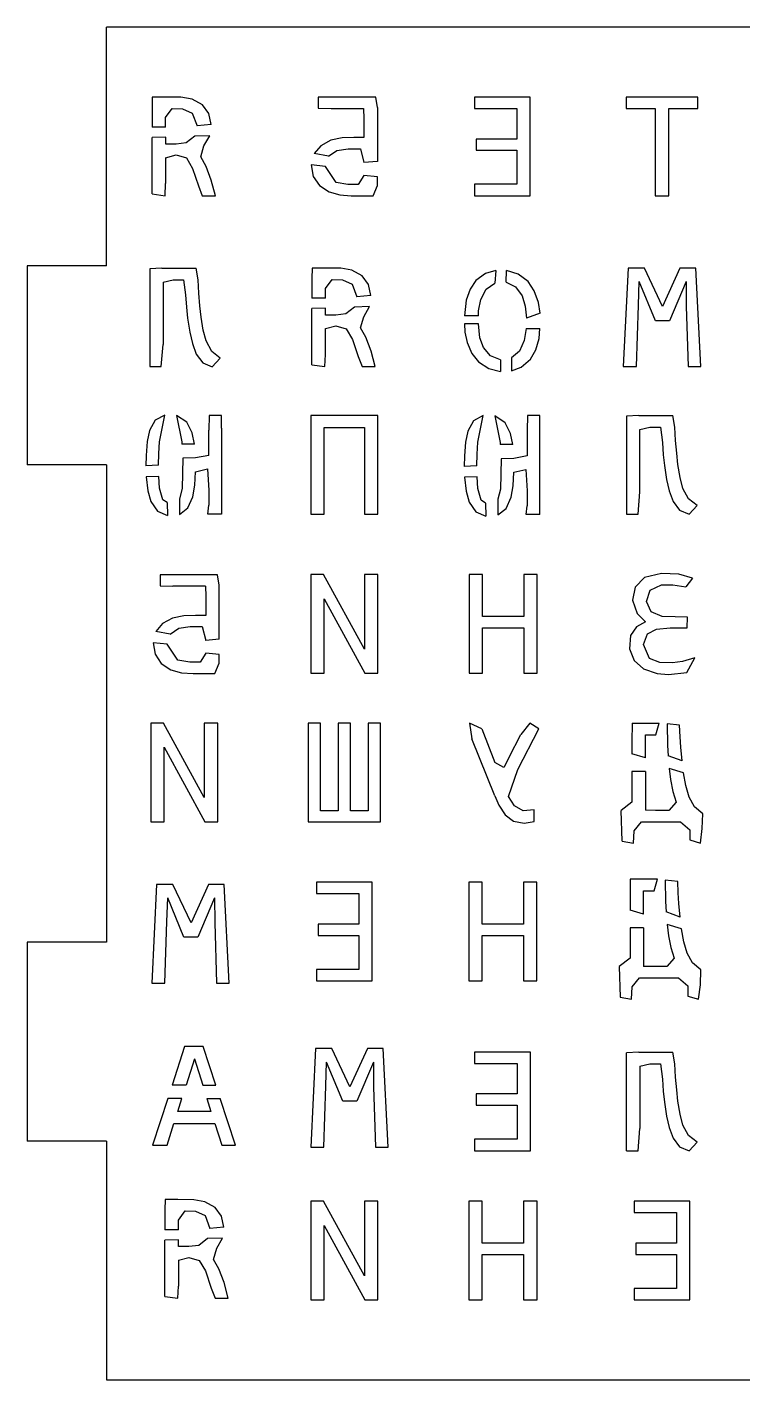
# Model space of a CAD drawing. Extents: x -84 to 82, y -85 to 13.
# Drawn here: x 10.95 to 28.95, y -84.73 to -50.73 of the extents above; entities that cross this region are included whole.
import ezdxf

# ---------------------------------------------------------------- set-up
doc = ezdxf.new("R2010")
doc.units = 0
doc.layers.get('0').update_dxf_attribs({"linetype": 'CONTINUOUS'})

msp = doc.modelspace()

# ---------------------------------------------------------------- linework, layer by layer
for p, q in [((44.947, -50.733), (12.947, -50.733)), ((12.947, -56.733), (12.947, -50.733)), ((14.094, -52.495), (14.091, -52.753)), ((14.417, -52.495), (14.094, -52.495)), ((14.816, -52.498), (14.417, -52.495)), ((15.095, -52.547), (14.816, -52.498)), ((15.358, -52.69), (15.095, -52.547)), ((15.514, -52.907), (15.358, -52.69)), ((18.268, -52.495), (18.268, -52.771)), ((19.713, -52.495), (18.268, -52.495)), ((19.755, -52.753), (19.713, -52.495)), ((22.195, -52.495), (22.195, -52.779)), ((23.601, -52.495), (22.195, -52.495)), ((23.601, -54.972), (23.601, -52.495)), ((26.009, -52.495), (26.009, -52.783)), ((27.814, -52.495), (26.009, -52.495)), ((27.814, -52.783), (27.814, -52.495)), ((14.091, -52.753), (14.091, -53.25)), ((14.432, -53.006), (14.599, -52.779)), ((14.432, -53.25), (14.432, -53.006)), ((14.599, -52.779), (14.858, -52.788)), ((14.858, -52.788), (15.102, -52.896)), ((15.102, -52.896), (15.221, -53.217)), ((15.573, -53.186), (15.514, -52.907)), ((18.268, -52.771), (18.592, -52.779)), ((18.592, -52.779), (19.41, -52.779)), ((19.41, -52.779), (19.418, -53.038)), ((19.418, -53.038), (19.418, -53.513)), ((19.755, -52.753), (19.755, -54.109)), ((22.195, -52.779), (23.264, -52.779)), ((23.264, -52.779), (23.264, -53.547)), ((26.009, -52.783), (26.742, -52.783)), ((26.742, -52.783), (26.742, -54.972)), ((27.082, -52.783), (27.814, -52.783)), ((27.082, -54.972), (27.082, -52.783)), ((14.432, -53.25), (14.091, -53.25)), ((15.573, -53.186), (15.221, -53.217)), ((14.434, -53.502), (14.091, -53.512)), ((14.091, -54.927), (14.091, -53.512)), ((14.436, -53.676), (14.434, -53.502)), ((14.693, -53.676), (14.436, -53.676)), ((14.945, -53.644), (14.693, -53.676)), ((15.162, -53.472), (14.945, -53.644)), ((15.543, -53.463), (15.162, -53.472)), ((15.313, -53.996), (15.396, -53.717)), ((15.396, -53.717), (15.543, -53.463)), ((18.33, -53.715), (18.166, -53.912)), ((18.585, -53.578), (18.33, -53.715)), ((18.867, -53.519), (18.585, -53.578)), ((19.16, -53.513), (18.867, -53.519)), ((19.418, -53.513), (19.16, -53.513)), ((22.237, -53.547), (22.237, -53.831)), ((23.264, -53.547), (22.237, -53.547)), ((14.432, -54.017), (14.693, -53.947)), ((14.432, -54.017), (14.432, -54.669)), ((14.693, -53.947), (14.954, -54.023)), ((14.954, -54.023), (15.108, -54.286)), ((15.45, -54.235), (15.313, -53.996)), ((18.525, -53.98), (18.166, -53.912)), ((18.525, -53.98), (18.738, -53.833)), ((18.738, -53.833), (19.025, -53.791)), ((19.025, -53.791), (19.33, -53.791)), ((19.33, -53.791), (19.418, -54.139)), ((22.237, -53.831), (23.264, -53.831)), ((23.264, -53.831), (23.264, -54.684)), ((15.108, -54.286), (15.258, -54.72)), ((15.578, -54.581), (15.45, -54.235)), ((18.45, -54.235), (18.094, -54.197)), ((18.094, -54.197), (18.144, -54.486)), ((18.719, -54.638), (18.45, -54.235)), ((19.755, -54.109), (19.418, -54.139)), ((14.418, -54.972), (14.432, -54.669)), ((15.258, -54.72), (15.352, -54.972)), ((15.683, -54.972), (15.578, -54.581)), ((18.144, -54.486), (18.299, -54.717)), ((18.299, -54.717), (18.543, -54.877)), ((19.015, -54.687), (18.719, -54.638)), ((19.276, -54.687), (19.015, -54.687)), ((19.418, -54.461), (19.276, -54.687)), ((19.755, -54.494), (19.418, -54.461)), ((19.646, -54.972), (19.755, -54.714)), ((19.755, -54.714), (19.755, -54.494)), ((22.195, -54.684), (22.195, -54.972)), ((23.264, -54.684), (22.195, -54.684)), ((14.091, -54.927), (14.418, -54.972)), ((15.352, -54.972), (15.683, -54.972)), ((18.543, -54.877), (18.809, -54.953)), ((18.809, -54.953), (19.098, -54.972)), ((19.098, -54.972), (19.646, -54.972)), ((22.195, -54.972), (23.601, -54.972)), ((26.742, -54.972), (27.082, -54.972)), ((10.947, -56.733), (10.947, -61.733)), ((12.947, -56.733), (10.947, -56.733)), ((14.339, -56.792), (14.034, -56.81)), ((14.034, -56.81), (14.034, -59.268)), ((14.339, -56.792), (15.198, -56.792)), ((14.371, -57.145), (14.619, -57.084)), ((14.619, -57.084), (14.884, -57.084)), ((14.884, -57.084), (14.935, -57.467)), ((15.247, -57.086), (15.198, -56.792)), ((15.268, -57.424), (15.247, -57.086)), ((18.112, -56.792), (18.109, -57.049)), ((18.109, -57.049), (18.109, -57.547)), ((18.435, -56.792), (18.112, -56.792)), ((18.834, -56.795), (18.435, -56.792)), ((18.45, -57.303), (18.617, -57.076)), ((18.617, -57.076), (18.876, -57.084)), ((19.113, -56.843), (18.834, -56.795)), ((18.876, -57.084), (19.12, -57.193)), ((19.376, -56.987), (19.113, -56.843)), ((19.532, -57.204), (19.376, -56.987)), ((22.229, -57.107), (22.085, -57.322)), ((22.478, -56.925), (22.229, -57.107)), ((22.733, -56.853), (22.478, -56.925)), ((22.733, -56.853), (22.707, -57.169)), ((22.995, -57.148), (23.004, -56.852)), ((23.297, -56.941), (23.004, -56.852)), ((23.545, -57.131), (23.297, -56.941)), ((26.059, -56.792), (25.939, -59.268)), ((26.469, -56.792), (26.059, -56.792)), ((26.926, -57.754), (26.469, -56.792)), ((27.364, -56.792), (26.926, -57.754)), ((27.763, -56.792), (27.364, -56.792)), ((27.884, -59.268), (27.763, -56.792)), ((14.371, -57.145), (14.371, -58.712)), ((15.294, -57.737), (15.268, -57.424)), ((18.45, -57.547), (18.45, -57.303)), ((19.12, -57.193), (19.239, -57.514)), ((19.591, -57.483), (19.532, -57.204)), ((22.085, -57.322), (21.99, -57.594)), ((22.357, -57.577), (22.493, -57.319)), ((22.493, -57.319), (22.707, -57.169)), ((22.995, -57.148), (23.232, -57.264)), ((23.232, -57.264), (23.393, -57.491)), ((23.698, -57.36), (23.545, -57.131)), ((23.805, -57.657), (23.698, -57.36)), ((26.318, -57.724), (26.339, -57.131)), ((26.749, -58.114), (26.339, -57.131)), ((27.515, -57.131), (27.101, -58.114)), ((27.515, -57.131), (27.523, -57.75)), ((14.935, -57.467), (14.957, -57.777)), ((14.957, -57.777), (14.985, -58.05)), ((15.325, -58.022), (15.294, -57.737)), ((18.45, -57.547), (18.109, -57.547)), ((18.452, -57.798), (18.109, -57.808)), ((18.454, -57.972), (18.452, -57.798)), ((19.18, -57.769), (18.963, -57.94)), ((19.561, -57.76), (19.18, -57.769)), ((19.591, -57.483), (19.239, -57.514)), ((19.414, -58.014), (19.561, -57.76)), ((21.99, -57.594), (21.948, -57.993)), ((22.3, -57.861), (22.357, -57.577)), ((23.393, -57.491), (23.472, -57.748)), ((23.472, -57.748), (23.504, -58.047)), ((23.847, -57.927), (23.805, -57.657)), ((26.269, -59.268), (26.318, -57.724)), ((27.523, -57.75), (27.566, -59.268)), ((14.985, -58.05), (15.038, -58.402)), ((15.378, -58.354), (15.325, -58.022)), ((18.109, -59.223), (18.109, -57.808)), ((18.711, -57.972), (18.454, -57.972)), ((18.963, -57.94), (18.711, -57.972)), ((19.331, -58.293), (19.414, -58.014)), ((22.294, -57.993), (21.948, -57.993)), ((22.294, -57.993), (22.3, -57.861)), ((23.847, -57.927), (23.504, -58.047)), ((27.101, -58.114), (26.749, -58.114)), ((15.038, -58.402), (15.103, -58.684)), ((15.448, -58.623), (15.378, -58.354)), ((18.45, -58.313), (18.711, -58.243)), ((18.45, -58.965), (18.45, -58.313)), ((18.711, -58.243), (18.972, -58.32)), ((18.972, -58.32), (19.126, -58.582)), ((19.468, -58.531), (19.331, -58.293)), ((21.942, -58.188), (21.955, -58.4)), ((22.294, -58.188), (21.942, -58.188)), ((21.955, -58.4), (22.009, -58.657)), ((22.332, -58.544), (22.294, -58.188)), ((23.497, -58.312), (23.449, -58.608)), ((23.497, -58.312), (23.844, -58.312)), ((23.819, -58.561), (23.844, -58.312)), ((14.322, -59.268), (14.371, -58.712)), ((15.103, -58.684), (15.203, -58.952)), ((15.594, -58.89), (15.448, -58.623)), ((19.126, -58.582), (19.276, -59.017)), ((19.596, -58.878), (19.468, -58.531)), ((22.009, -58.657), (22.129, -58.937)), ((22.422, -58.789), (22.332, -58.544)), ((22.596, -58.999), (22.422, -58.789)), ((23.449, -58.608), (23.327, -58.88)), ((23.737, -58.849), (23.819, -58.561)), ((15.203, -58.952), (15.367, -59.175)), ((15.805, -59.054), (15.594, -58.89)), ((15.605, -59.274), (15.805, -59.054)), ((18.436, -59.268), (18.45, -58.965)), ((19.276, -59.017), (19.37, -59.268)), ((19.701, -59.268), (19.596, -58.878)), ((22.129, -58.937), (22.294, -59.149)), ((22.294, -59.149), (22.554, -59.318)), ((22.848, -59.093), (22.596, -58.999)), ((22.848, -59.093), (22.854, -59.387)), ((23.327, -58.88), (23.128, -59.049)), ((23.128, -59.049), (23.131, -59.369)), ((23.374, -59.281), (23.606, -59.079)), ((23.606, -59.079), (23.737, -58.849)), ((14.034, -59.268), (14.322, -59.268)), ((15.367, -59.175), (15.605, -59.274)), ((18.109, -59.223), (18.436, -59.268)), ((19.37, -59.268), (19.701, -59.268)), ((22.554, -59.318), (22.854, -59.387)), ((23.131, -59.369), (23.374, -59.281)), ((25.939, -59.268), (26.269, -59.268)), ((27.566, -59.268), (27.884, -59.268)), ((14.412, -60.484), (14.169, -60.614)), ((14.278, -61.155), (14.412, -60.484)), ((14.707, -60.492), (14.837, -61.159)), ((14.966, -60.663), (14.707, -60.492)), ((15.527, -60.495), (15.52, -60.863)), ((15.837, -60.495), (15.527, -60.495)), ((15.834, -60.813), (15.837, -60.495)), ((19.768, -60.495), (18.081, -60.495)), ((18.081, -60.495), (18.081, -62.972)), ((19.768, -62.972), (19.768, -60.495)), ((22.416, -60.497), (22.172, -60.626)), ((22.281, -61.168), (22.416, -60.497)), ((22.97, -60.676), (22.711, -60.505)), ((22.711, -60.505), (22.84, -61.171)), ((23.532, -60.495), (23.523, -60.876)), ((23.841, -60.495), (23.532, -60.495)), ((23.837, -60.826), (23.841, -60.495)), ((26.326, -60.495), (26.021, -60.513)), ((26.021, -60.513), (26.021, -62.972)), ((26.326, -60.495), (27.185, -60.495)), ((27.234, -60.789), (27.185, -60.495)), ((14.169, -60.614), (14.022, -60.875)), ((15.099, -60.932), (14.966, -60.663)), ((15.834, -60.813), (15.834, -62.973)), ((18.418, -60.795), (19.432, -60.795)), ((18.418, -62.972), (18.418, -60.795)), ((19.432, -60.795), (19.432, -62.972)), ((22.172, -60.626), (22.026, -60.888)), ((23.102, -60.945), (22.97, -60.676)), ((23.837, -62.986), (23.837, -60.826)), ((26.358, -60.848), (26.606, -60.787)), ((26.358, -62.415), (26.358, -60.848)), ((26.606, -60.787), (26.871, -60.787)), ((26.871, -60.787), (26.922, -61.171)), ((27.255, -61.127), (27.234, -60.789)), ((13.964, -61.153), (13.94, -61.497)), ((14.022, -60.875), (13.964, -61.153)), ((14.257, -61.454), (14.278, -61.155)), ((14.837, -61.159), (14.841, -61.212)), ((15.157, -61.212), (15.099, -60.932)), ((15.52, -61.498), (15.52, -60.863)), ((21.968, -61.166), (21.944, -61.509)), ((22.026, -60.888), (21.968, -61.166)), ((22.261, -61.467), (22.281, -61.168)), ((22.84, -61.171), (22.845, -61.225)), ((23.16, -61.225), (23.102, -60.945)), ((23.523, -60.876), (23.523, -61.511)), ((26.922, -61.171), (26.944, -61.48)), ((27.281, -61.441), (27.255, -61.127)), ((13.94, -61.497), (13.936, -61.761)), ((14.252, -61.746), (14.257, -61.454)), ((15.157, -61.212), (14.841, -61.212)), ((15.52, -61.498), (15.183, -61.562)), ((21.944, -61.509), (21.94, -61.774)), ((22.256, -61.759), (22.261, -61.467)), ((23.16, -61.225), (22.845, -61.225)), ((23.523, -61.511), (23.187, -61.575)), ((26.944, -61.48), (26.972, -61.754)), ((27.312, -61.726), (27.281, -61.441)), ((12.947, -61.733), (10.947, -61.733)), ((12.947, -61.733), (12.947, -73.733)), ((14.252, -61.746), (13.936, -61.761)), ((14.865, -61.572), (14.843, -62.331)), ((15.183, -61.562), (14.865, -61.572)), ((15.182, -61.909), (15.481, -61.839)), ((15.481, -61.839), (15.52, -62.377)), ((22.256, -61.759), (21.94, -61.774)), ((22.869, -61.585), (22.847, -62.344)), ((23.187, -61.575), (22.869, -61.585)), ((23.186, -61.921), (23.485, -61.851)), ((23.485, -61.851), (23.523, -62.389)), ((26.972, -61.754), (27.025, -62.105)), ((27.365, -62.057), (27.312, -61.726)), ((14.257, -62.027), (13.944, -62.036)), ((13.944, -62.036), (13.982, -62.386)), ((14.28, -62.321), (14.257, -62.027)), ((15.163, -62.25), (15.182, -61.909)), ((22.261, -62.039), (21.948, -62.049)), ((21.948, -62.049), (21.985, -62.399)), ((22.283, -62.334), (22.261, -62.039)), ((23.166, -62.263), (23.186, -61.921)), ((27.025, -62.105), (27.09, -62.387)), ((27.435, -62.327), (27.365, -62.057)), ((13.982, -62.386), (14.058, -62.659)), ((14.357, -62.612), (14.28, -62.321)), ((14.843, -62.331), (14.782, -62.586)), ((14.991, -62.82), (15.115, -62.536)), ((15.115, -62.536), (15.163, -62.25)), ((15.52, -62.377), (15.52, -62.75)), ((21.985, -62.399), (22.061, -62.671)), ((22.361, -62.625), (22.283, -62.334)), ((22.847, -62.344), (22.786, -62.599)), ((22.994, -62.833), (23.119, -62.549)), ((23.119, -62.549), (23.166, -62.263)), ((23.523, -62.389), (23.523, -62.763)), ((26.309, -62.972), (26.358, -62.415)), ((27.09, -62.387), (27.19, -62.655)), ((27.581, -62.594), (27.435, -62.327)), ((14.058, -62.659), (14.226, -62.903)), ((14.473, -62.682), (14.357, -62.612)), ((14.473, -62.682), (14.48, -63.011)), ((14.782, -62.586), (14.783, -62.983)), ((14.783, -62.983), (14.991, -62.82)), ((15.495, -62.973), (15.52, -62.75)), ((22.061, -62.671), (22.229, -62.916)), ((22.477, -62.695), (22.361, -62.625)), ((22.477, -62.695), (22.484, -63.024)), ((22.786, -62.599), (22.786, -62.995)), ((22.786, -62.995), (22.994, -62.833)), ((23.499, -62.986), (23.523, -62.763)), ((27.19, -62.655), (27.354, -62.878)), ((27.354, -62.878), (27.592, -62.977)), ((27.792, -62.757), (27.581, -62.594)), ((27.592, -62.977), (27.792, -62.757)), ((14.226, -62.903), (14.48, -63.011)), ((15.834, -62.973), (15.495, -62.973)), ((18.081, -62.972), (18.418, -62.972)), ((19.432, -62.972), (19.768, -62.972)), ((22.229, -62.916), (22.484, -63.024)), ((23.837, -62.986), (23.499, -62.986)), ((26.021, -62.972), (26.309, -62.972)), ((14.29, -64.503), (14.29, -64.78)), ((15.736, -64.503), (14.29, -64.503)), ((15.777, -64.761), (15.736, -64.503)), ((18.085, -64.495), (18.085, -66.972)), ((18.404, -64.495), (18.085, -64.495)), ((19.428, -66.367), (18.404, -64.495)), ((19.765, -64.495), (19.428, -64.495)), ((19.428, -64.495), (19.428, -66.367)), ((19.765, -66.972), (19.765, -64.495)), ((22.063, -64.495), (22.063, -66.972)), ((22.4, -64.495), (22.063, -64.495)), ((22.4, -65.543), (22.4, -64.495)), ((23.438, -64.495), (23.438, -65.543)), ((23.775, -64.495), (23.438, -64.495)), ((23.775, -66.972), (23.775, -64.495)), ((26.475, -64.567), (26.235, -64.806)), ((26.899, -64.467), (26.475, -64.567)), ((27.331, -64.483), (26.899, -64.467)), ((27.676, -64.582), (27.331, -64.483)), ((27.676, -64.582), (27.508, -64.801)), ((14.29, -64.78), (14.615, -64.788)), ((15.432, -64.788), (14.615, -64.788)), ((15.432, -64.788), (15.441, -65.046)), ((15.777, -66.117), (15.777, -64.761)), ((26.235, -64.806), (26.173, -65.139)), ((26.525, -65.169), (26.613, -64.883)), ((26.613, -64.883), (26.895, -64.753)), ((26.895, -64.753), (27.186, -64.751)), ((27.186, -64.751), (27.508, -64.801)), ((15.441, -65.046), (15.441, -65.521)), ((18.421, -66.972), (18.421, -65.102)), ((18.421, -65.102), (19.443, -66.972)), ((26.173, -65.139), (26.288, -65.472)), ((26.64, -65.43), (26.525, -65.169)), ((14.607, -65.586), (14.352, -65.724)), ((14.889, -65.528), (14.607, -65.586)), ((15.182, -65.521), (14.889, -65.528)), ((15.441, -65.521), (15.182, -65.521)), ((23.438, -65.543), (22.4, -65.543)), ((26.497, -65.681), (26.288, -65.472)), ((26.917, -65.548), (26.64, -65.43)), ((27.24, -65.556), (26.917, -65.548)), ((27.551, -65.562), (27.24, -65.556)), ((27.542, -65.835), (27.551, -65.562)), ((14.352, -65.724), (14.188, -65.92)), ((14.547, -65.988), (14.188, -65.92)), ((14.547, -65.988), (14.76, -65.842)), ((14.76, -65.842), (15.047, -65.8)), ((15.047, -65.8), (15.352, -65.799)), ((15.352, -65.799), (15.441, -66.147)), ((22.4, -66.972), (22.4, -65.835)), ((22.4, -65.835), (23.438, -65.835)), ((23.438, -65.835), (23.438, -66.972)), ((26.268, -65.805), (26.118, -66.022)), ((26.497, -65.681), (26.268, -65.805)), ((26.547, -65.985), (26.774, -65.866)), ((26.774, -65.866), (27.12, -65.835)), ((27.12, -65.835), (27.542, -65.835)), ((14.117, -66.205), (14.166, -66.494)), ((14.472, -66.243), (14.117, -66.205)), ((14.741, -66.647), (14.472, -66.243)), ((15.777, -66.117), (15.441, -66.147)), ((26.118, -66.022), (26.093, -66.362)), ((26.443, -66.254), (26.547, -65.985)), ((26.595, -66.599), (26.443, -66.254)), ((14.166, -66.494), (14.321, -66.725)), ((15.441, -66.469), (15.298, -66.696)), ((15.777, -66.502), (15.441, -66.469)), ((15.777, -66.722), (15.777, -66.502)), ((26.093, -66.362), (26.212, -66.651)), ((26.855, -66.706), (26.595, -66.599)), ((27.74, -66.587), (27.43, -66.681)), ((27.539, -66.954), (27.74, -66.587)), ((14.321, -66.725), (14.565, -66.886)), ((14.565, -66.886), (14.831, -66.961)), ((15.037, -66.696), (14.741, -66.647)), ((14.831, -66.961), (15.12, -66.98)), ((15.298, -66.696), (15.037, -66.696)), ((15.12, -66.98), (15.668, -66.98)), ((15.668, -66.98), (15.777, -66.722)), ((18.085, -66.972), (18.421, -66.972)), ((19.443, -66.972), (19.765, -66.972)), ((22.063, -66.972), (22.4, -66.972)), ((23.438, -66.972), (23.775, -66.972)), ((26.212, -66.651), (26.449, -66.861)), ((26.449, -66.861), (26.791, -66.98)), ((26.791, -66.98), (27.073, -67.002)), ((27.177, -66.713), (26.855, -66.706)), ((27.073, -67.002), (27.539, -66.954)), ((27.43, -66.681), (27.177, -66.713)), ((14.38, -68.227), (14.061, -68.227)), ((14.061, -68.227), (14.061, -70.704)), ((15.404, -70.099), (14.38, -68.227)), ((15.404, -68.227), (15.404, -70.099)), ((15.74, -68.227), (15.404, -68.227)), ((15.74, -70.704), (15.74, -68.227)), ((18.329, -68.227), (18.018, -68.227)), ((18.018, -68.227), (18.018, -70.704)), ((18.329, -70.433), (18.329, -68.227)), ((19.076, -68.227), (18.773, -68.227)), ((18.773, -68.227), (18.773, -70.433)), ((19.076, -70.433), (19.076, -68.227)), ((19.521, -68.227), (19.521, -70.433)), ((19.831, -68.227), (19.521, -68.227)), ((19.831, -70.704), (19.831, -68.227)), ((22.072, -68.227), (22.127, -68.624)), ((22.378, -68.368), (22.072, -68.227)), ((23.588, -68.227), (23.36, -68.509)), ((23.816, -68.374), (23.588, -68.227)), ((26.163, -68.227), (26.157, -68.701)), ((26.163, -68.227), (26.844, -68.227)), ((26.76, -68.519), (26.844, -68.227)), ((27.04, -68.248), (27.052, -68.786)), ((27.355, -68.281), (27.04, -68.248)), ((27.368, -68.57), (27.355, -68.281)), ((22.707, -70.058), (22.127, -68.624)), ((22.378, -68.368), (22.708, -69.215)), ((23.067, -69.083), (23.36, -68.509)), ((23.286, -69.388), (23.816, -68.374)), ((26.494, -68.519), (26.76, -68.519)), ((26.494, -69.103), (26.494, -68.519)), ((27.385, -68.832), (27.368, -68.57)), ((14.397, -70.704), (14.397, -68.833)), ((14.397, -68.833), (15.419, -70.704)), ((26.157, -68.701), (26.157, -69.002)), ((26.494, -69.103), (26.157, -69.002)), ((27.052, -68.786), (27.067, -69.048)), ((27.416, -69.178), (27.385, -68.832)), ((22.938, -69.341), (22.708, -69.215)), ((23.067, -69.083), (22.938, -69.341)), ((27.416, -69.178), (27.067, -69.048)), ((23.051, -70.073), (23.286, -69.388)), ((26.494, -69.444), (26.157, -69.444)), ((26.157, -69.444), (26.157, -70.212)), ((26.494, -69.444), (26.494, -70.418)), ((27.094, -69.366), (27.128, -69.646)), ((27.453, -69.474), (27.094, -69.366)), ((27.128, -69.646), (27.183, -69.941)), ((27.51, -69.794), (27.453, -69.474)), ((27.183, -69.941), (27.267, -70.212)), ((27.593, -70.086), (27.51, -69.794)), ((22.707, -70.058), (22.812, -70.29)), ((22.812, -70.29), (22.971, -70.531)), ((23.199, -70.309), (23.051, -70.073)), ((23.424, -70.43), (23.199, -70.309)), ((26.157, -70.212), (25.885, -70.419)), ((27.267, -70.212), (27.081, -70.419)), ((27.726, -70.329), (27.593, -70.086)), ((27.937, -70.505), (27.726, -70.329)), ((14.061, -70.704), (14.397, -70.704)), ((15.419, -70.704), (15.74, -70.704)), ((18.018, -70.704), (19.831, -70.704)), ((18.773, -70.433), (18.329, -70.433)), ((19.521, -70.433), (19.076, -70.433)), ((22.971, -70.531), (23.182, -70.69)), ((23.182, -70.69), (23.442, -70.738)), ((23.701, -70.404), (23.424, -70.43)), ((23.442, -70.738), (23.7, -70.697)), ((23.7, -70.697), (23.701, -70.404)), ((25.908, -71.19), (25.885, -70.419)), ((26.21, -70.932), (26.399, -70.704)), ((26.399, -70.704), (27.378, -70.704)), ((26.752, -70.419), (26.494, -70.418)), ((27.081, -70.419), (26.752, -70.419)), ((27.378, -70.704), (27.614, -70.908)), ((27.925, -70.879), (27.937, -70.505)), ((26.196, -71.24), (26.21, -70.932)), ((27.614, -70.908), (27.614, -71.162)), ((27.877, -71.24), (27.925, -70.879)), ((25.908, -71.19), (26.196, -71.24)), ((27.614, -71.162), (27.877, -71.24)), ((14.203, -72.282), (14.083, -74.758)), ((14.613, -72.282), (14.203, -72.282)), ((15.07, -73.244), (14.613, -72.282)), ((15.508, -72.282), (15.07, -73.244)), ((15.907, -72.282), (15.508, -72.282)), ((16.028, -74.758), (15.907, -72.282)), ((19.627, -72.227), (18.222, -72.227)), ((18.222, -72.227), (18.222, -72.511)), ((19.627, -74.704), (19.627, -72.227)), ((22.052, -72.227), (22.052, -74.704)), ((22.389, -72.227), (22.052, -72.227)), ((22.389, -73.275), (22.389, -72.227)), ((23.765, -72.227), (23.428, -72.227)), ((23.428, -72.227), (23.428, -73.275)), ((23.765, -74.704), (23.765, -72.227)), ((26.114, -72.152), (26.108, -72.626)), ((26.795, -72.152), (26.114, -72.152)), ((26.711, -72.444), (26.795, -72.152)), ((26.991, -72.173), (27.002, -72.711)), ((27.306, -72.206), (26.991, -72.173)), ((27.319, -72.495), (27.306, -72.206)), ((14.462, -73.214), (14.483, -72.621)), ((14.893, -73.604), (14.483, -72.621)), ((15.659, -72.621), (15.245, -73.604)), ((15.659, -72.621), (15.667, -73.24)), ((18.222, -72.511), (19.291, -72.511)), ((19.291, -72.511), (19.291, -73.279)), ((26.108, -72.626), (26.108, -72.926)), ((26.445, -72.444), (26.711, -72.444)), ((26.445, -73.028), (26.445, -72.444)), ((27.002, -72.711), (27.018, -72.973)), ((27.336, -72.757), (27.319, -72.495)), ((27.367, -73.103), (27.336, -72.757)), ((26.445, -73.028), (26.108, -72.926)), ((27.367, -73.103), (27.018, -72.973)), ((14.413, -74.758), (14.462, -73.214)), ((15.667, -73.24), (15.71, -74.758)), ((19.291, -73.279), (18.263, -73.279)), ((18.263, -73.279), (18.263, -73.563)), ((23.428, -73.275), (22.389, -73.275)), ((26.445, -73.369), (26.108, -73.369)), ((26.108, -73.369), (26.108, -74.137)), ((26.445, -73.369), (26.445, -74.343)), ((27.403, -73.399), (27.044, -73.291)), ((27.044, -73.291), (27.079, -73.571)), ((27.461, -73.719), (27.403, -73.399)), ((10.947, -73.733), (10.947, -78.733)), ((12.947, -73.733), (10.947, -73.733)), ((15.245, -73.604), (14.893, -73.604)), ((18.263, -73.563), (19.291, -73.563)), ((19.291, -73.563), (19.291, -74.416)), ((22.389, -74.704), (22.389, -73.567)), ((22.389, -73.567), (23.428, -73.567)), ((23.428, -73.567), (23.428, -74.704)), ((27.079, -73.571), (27.134, -73.866)), ((27.544, -74.011), (27.461, -73.719)), ((27.134, -73.866), (27.218, -74.137)), ((27.677, -74.254), (27.544, -74.011)), ((19.291, -74.416), (18.222, -74.416)), ((18.222, -74.416), (18.222, -74.704)), ((26.108, -74.137), (25.836, -74.344)), ((25.836, -74.344), (25.859, -75.115)), ((26.703, -74.344), (26.445, -74.343)), ((27.032, -74.344), (26.703, -74.344)), ((27.218, -74.137), (27.032, -74.344)), ((27.887, -74.43), (27.677, -74.254)), ((27.876, -74.804), (27.887, -74.43)), ((14.083, -74.758), (14.413, -74.758)), ((15.71, -74.758), (16.028, -74.758)), ((18.222, -74.704), (19.627, -74.704)), ((22.052, -74.704), (22.389, -74.704)), ((23.428, -74.704), (23.765, -74.704)), ((26.161, -74.857), (26.35, -74.629)), ((26.35, -74.629), (27.329, -74.629)), ((27.329, -74.629), (27.565, -74.833)), ((25.859, -75.115), (26.147, -75.165)), ((26.147, -75.165), (26.161, -74.857)), ((27.565, -74.833), (27.565, -75.087)), ((27.565, -75.087), (27.828, -75.165)), ((27.828, -75.165), (27.876, -74.804)), ((14.91, -76.353), (14.592, -77.326)), ((15.371, -76.353), (14.91, -76.353)), ((15.694, -77.326), (15.371, -76.353)), ((18.198, -76.407), (18.079, -78.883)), ((18.608, -76.407), (18.198, -76.407)), ((19.065, -77.369), (18.608, -76.407)), ((19.503, -76.407), (19.065, -77.369)), ((19.902, -76.407), (19.503, -76.407)), ((20.023, -78.883), (19.902, -76.407)), ((23.606, -76.495), (22.2, -76.495)), ((22.2, -76.495), (22.2, -76.779)), ((23.606, -78.972), (23.606, -76.495)), ((26.326, -76.495), (26.021, -76.513)), ((26.326, -76.495), (27.185, -76.495)), ((27.234, -76.789), (27.185, -76.495)), ((15.154, -76.663), (14.945, -77.326)), ((15.154, -76.663), (15.363, -77.326)), ((18.457, -77.339), (18.478, -76.746)), ((18.888, -77.729), (18.478, -76.746)), ((19.655, -76.746), (19.24, -77.729)), ((19.655, -76.746), (19.662, -77.365)), ((22.2, -76.779), (23.269, -76.779)), ((23.269, -76.779), (23.269, -77.547)), ((26.021, -78.972), (26.021, -76.513)), ((26.358, -76.848), (26.606, -76.787)), ((26.606, -76.787), (26.871, -76.787)), ((26.871, -76.787), (26.922, -77.171)), ((27.255, -77.127), (27.234, -76.789)), ((26.358, -76.848), (26.358, -78.415)), ((26.922, -77.171), (26.944, -77.48)), ((27.281, -77.441), (27.255, -77.127)), ((14.945, -77.326), (14.592, -77.326)), ((15.363, -77.326), (15.694, -77.326)), ((18.408, -78.883), (18.457, -77.339)), ((19.662, -77.365), (19.706, -78.883)), ((26.944, -77.48), (26.972, -77.754)), ((27.312, -77.726), (27.281, -77.441)), ((14.483, -77.657), (14.1, -78.829)), ((14.84, -77.657), (14.483, -77.657)), ((14.736, -77.988), (14.84, -77.657)), ((15.467, -77.657), (15.804, -77.657)), ((15.467, -77.657), (15.572, -77.988)), ((16.192, -78.829), (15.804, -77.657)), ((19.24, -77.729), (18.888, -77.729)), ((23.269, -77.547), (22.242, -77.547)), ((22.242, -77.547), (22.242, -77.831)), ((22.242, -77.831), (23.269, -77.831)), ((23.269, -77.831), (23.269, -78.684)), ((26.972, -77.754), (27.025, -78.105)), ((27.365, -78.057), (27.312, -77.726)), ((15.572, -77.988), (14.736, -77.988)), ((27.025, -78.105), (27.09, -78.387)), ((27.435, -78.327), (27.365, -78.057)), ((14.467, -78.829), (14.639, -78.289)), ((14.639, -78.289), (15.668, -78.289)), ((15.668, -78.289), (15.842, -78.829)), ((26.309, -78.972), (26.358, -78.415)), ((27.09, -78.387), (27.19, -78.655)), ((27.581, -78.594), (27.435, -78.327)), ((12.947, -78.733), (10.947, -78.733)), ((12.947, -78.733), (12.947, -84.733)), ((14.1, -78.829), (14.467, -78.829)), ((15.842, -78.829), (16.192, -78.829)), ((22.2, -78.684), (22.2, -78.972)), ((23.269, -78.684), (22.2, -78.684)), ((27.19, -78.655), (27.354, -78.878)), ((27.354, -78.878), (27.592, -78.977)), ((27.792, -78.757), (27.581, -78.594)), ((27.592, -78.977), (27.792, -78.757)), ((18.079, -78.883), (18.408, -78.883)), ((19.706, -78.883), (20.023, -78.883)), ((22.2, -78.972), (23.606, -78.972)), ((26.021, -78.972), (26.309, -78.972)), ((14.416, -80.202), (14.413, -80.46)), ((14.739, -80.202), (14.416, -80.202)), ((15.138, -80.206), (14.739, -80.202)), ((15.417, -80.254), (15.138, -80.206)), ((14.413, -80.46), (14.413, -80.958)), ((14.754, -80.714), (14.921, -80.487)), ((14.921, -80.487), (15.18, -80.495)), ((15.18, -80.495), (15.424, -80.604)), ((15.68, -80.397), (15.417, -80.254)), ((15.836, -80.615), (15.68, -80.397)), ((18.404, -80.244), (18.085, -80.244)), ((18.085, -80.244), (18.085, -82.721)), ((19.428, -82.116), (18.404, -80.244)), ((19.428, -80.244), (19.428, -82.116)), ((19.765, -80.244), (19.428, -80.244)), ((19.765, -82.721), (19.765, -80.244)), ((22.394, -80.244), (22.058, -80.244)), ((22.058, -80.244), (22.058, -82.721)), ((22.394, -81.292), (22.394, -80.244)), ((23.77, -80.244), (23.433, -80.244)), ((23.433, -80.244), (23.433, -81.292)), ((23.77, -82.721), (23.77, -80.244)), ((26.209, -80.244), (26.209, -80.528)), ((27.615, -80.244), (26.209, -80.244)), ((26.209, -80.528), (27.278, -80.528)), ((27.278, -80.528), (27.278, -81.296)), ((27.615, -82.721), (27.615, -80.244)), ((14.754, -80.958), (14.754, -80.714)), ((15.424, -80.604), (15.543, -80.924)), ((15.895, -80.894), (15.543, -80.924)), ((15.895, -80.894), (15.836, -80.615)), ((18.421, -82.721), (18.421, -80.85)), ((18.421, -80.85), (19.443, -82.721)), ((14.754, -80.958), (14.413, -80.958)), ((14.756, -81.209), (14.413, -81.219)), ((14.413, -82.634), (14.413, -81.219)), ((14.758, -81.383), (14.756, -81.209)), ((15.484, -81.18), (15.267, -81.351)), ((15.865, -81.171), (15.484, -81.18)), ((15.718, -81.425), (15.865, -81.171)), ((15.015, -81.383), (14.758, -81.383)), ((15.267, -81.351), (15.015, -81.383)), ((15.635, -81.703), (15.718, -81.425)), ((23.433, -81.292), (22.394, -81.292)), ((22.394, -81.584), (23.433, -81.584)), ((22.394, -82.721), (22.394, -81.584)), ((23.433, -81.584), (23.433, -82.721)), ((27.278, -81.296), (26.251, -81.296)), ((26.251, -81.296), (26.251, -81.58)), ((26.251, -81.58), (27.278, -81.58)), ((27.278, -81.58), (27.278, -82.433)), ((14.754, -81.724), (15.015, -81.654)), ((14.754, -81.724), (14.754, -82.376)), ((15.015, -81.654), (15.276, -81.73)), ((15.276, -81.73), (15.43, -81.993)), ((15.772, -81.942), (15.635, -81.703)), ((15.43, -81.993), (15.58, -82.428)), ((15.9, -82.288), (15.772, -81.942)), ((14.74, -82.679), (14.754, -82.376)), ((15.58, -82.428), (15.674, -82.679)), ((16.005, -82.679), (15.9, -82.288)), ((27.278, -82.433), (26.209, -82.433)), ((26.209, -82.433), (26.209, -82.721)), ((14.413, -82.634), (14.74, -82.679)), ((15.674, -82.679), (16.005, -82.679)), ((18.085, -82.721), (18.421, -82.721)), ((19.443, -82.721), (19.765, -82.721)), ((22.058, -82.721), (22.394, -82.721)), ((23.433, -82.721), (23.77, -82.721)), ((26.209, -82.721), (27.615, -82.721)), ((12.947, -84.733), (44.947, -84.733))]:
    msp.add_line(p, q)

doc.saveas('drawing.dxf')
